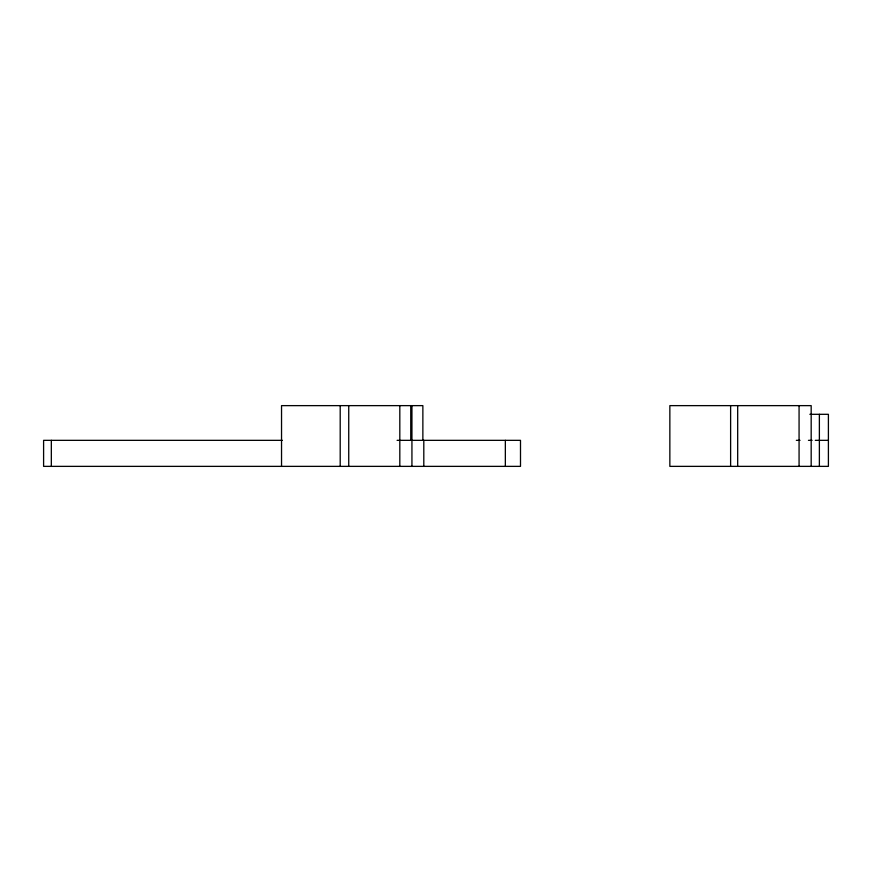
<?xml version="1.0" encoding="UTF-8"?>
<svg xmlns="http://www.w3.org/2000/svg" width="872" height="872" viewBox="0 0 872 872"><rect width="100%" height="100%" fill="white"/><g stroke="black" fill="none" stroke-linecap="round" stroke-linejoin="round"><path stroke-width="1.31" d="M809.848 414.309L828.4 414.309L828.4 466.367L669.849 466.367L669.849 405.633L811.178 405.633L811.178 466.367M282.397 440.338L43.6 440.338L43.6 466.367L520.497 466.367L520.497 440.338L397.087 440.338M796.343 440.338L800.006 440.338M808.453 440.338L812.115 440.338M815.298 440.338L828.4 440.338M819.375 414.309L819.375 466.367M799.068 405.633L799.068 466.367M737.679 405.633L737.679 466.367M730.616 405.633L730.616 466.367M505.346 440.338L505.346 466.367M423.803 440.338L423.803 466.367M422.865 440.338L422.865 405.633L281.536 405.633L281.536 466.367M411.933 405.633L411.933 466.367M410.756 405.633L410.756 440.338M399.812 405.633L399.812 466.367M348.735 405.633L348.735 466.367M340.2 405.633L340.2 466.367M51.328 440.338L51.328 466.367"/></g></svg>
